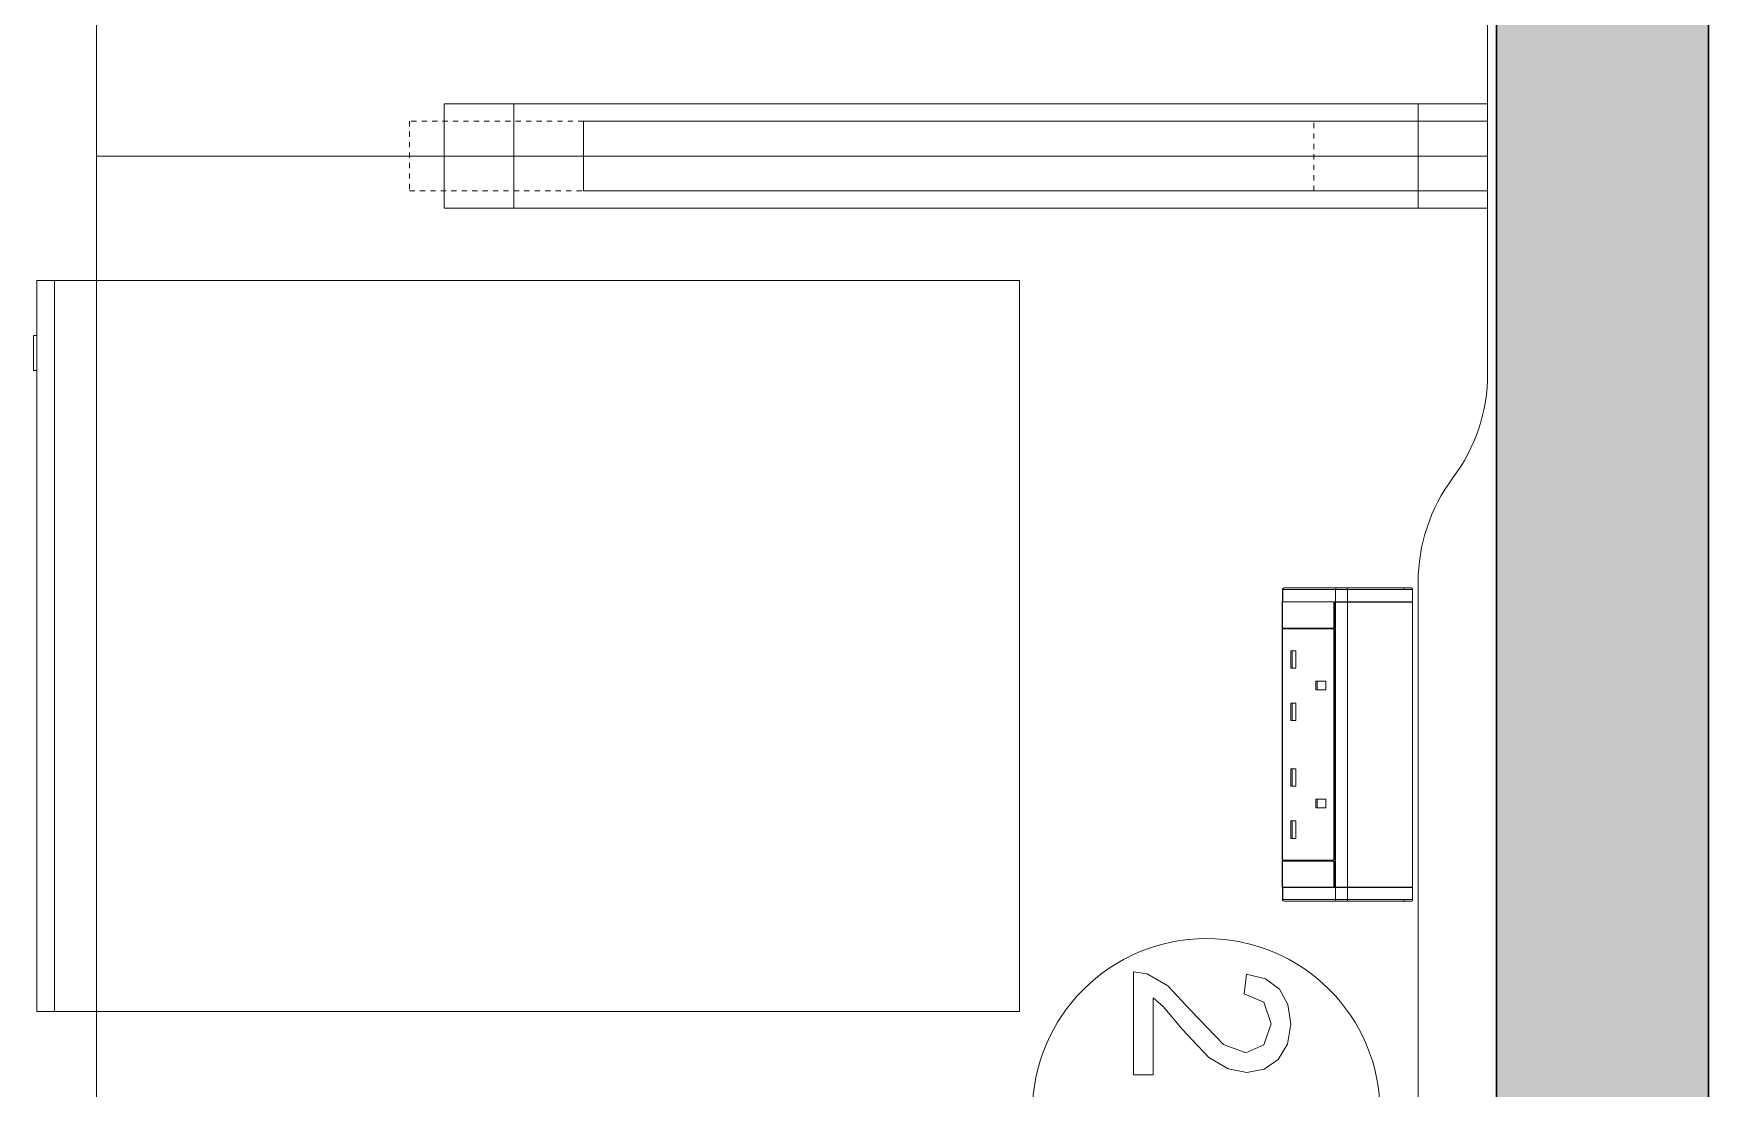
# Model space of a CAD drawing. Header units: millimetres. Extents: x 155927 to 326028, y -36033 to 97293.
# Drawn here: x 171976 to 172939, y 17307 to 17913 of the extents above; entities that cross this region are included whole.
import ezdxf

# ---------------------------------------------------------------- set-up
doc = ezdxf.new("R2010")
doc.units = ezdxf.units.MM
doc.header["$MEASUREMENT"] = 0
doc.linetypes.add('Dash', pattern=[6, 3, -3])
for name, color, linetype, lineweight in [('A-WALL', 7, 'CONTINUOUS', 9), ('A-WALL-PATT', 7, 'CONTINUOUS', 9), ('I-FURN', 8, 'CONTINUOUS', 9), ('I-FURN-HDLN', 8, 'Dash', 9)]:
    doc.layers.add(name, color=color, linetype=linetype, lineweight=lineweight)

msp = doc.modelspace()

# ---------------------------------------------------------------- hatches: boundary and pattern name
at = {"layer": 'A-WALL-PATT'}
msp.add_hatch(color=256, dxfattribs=at).paths.add_polyline_path([(172939.19, 16107.61), (172939.19, 25907.61), (172817.19, 25907.61), (172817.19, 16107.61)], flags=0)

# ---------------------------------------------------------------- linework, layer by layer
at = {"layer": 'A-WALL', "lineweight": 30}
for p, q in [((172939.19, 16229.61), (172939.19, 25785.61)), ((172817.19, 20657.61), (172817.19, 16107.61))]:
    msp.add_line(p, q, dxfattribs=at)
at = {"layer": 'I-FURN'}
for p, q in [((172012.19, 19242.89), (172012.19, 17842.89)), ((172012.19, 17842.89), (172012.19, 19242.89)), ((172812.19, 17842.89), (172812.19, 17966.79)), ((172812.19, 17966.79), (172812.19, 17842.89)), ((172212.19, 17872.89), (172812.19, 17872.89)), ((172252.19, 17872.89), (172212.19, 17872.89)), ((172212.19, 17872.89), (172212.19, 17812.89)), ((172212.19, 17812.89), (172212.19, 17872.89)), ((172772.19, 17872.89), (172252.19, 17872.89)), ((172252.19, 17872.89), (172252.19, 17812.89)), ((172252.19, 17872.89), (172252.19, 17812.89)), ((172812.19, 17872.89), (172772.19, 17872.89)), ((172772.19, 17872.89), (172772.19, 17812.89)), ((172772.19, 17872.89), (172772.19, 17862.89)), ((172812.19, 17872.89), (172812.19, 17862.89)), ((172812.19, 17872.89), (172812.19, 17812.89)), ((172812.19, 17862.89), (172292.19, 17862.89)), ((172292.19, 17862.89), (172292.19, 17822.89)), ((172812.19, 17822.89), (172812.19, 17862.89)), ((172812.19, 17842.89), (172012.19, 17842.89)), ((172012.19, 17842.89), (172012.19, 16442.89)), ((172012.19, 16442.89), (172012.19, 17842.89)), ((172012.19, 17842.89), (172812.19, 17842.89)), ((172012.19, 17842.89), (172812.19, 17842.89)), ((172812.19, 17842.89), (172012.19, 17842.89)), ((172812.19, 17717.89), (172812.19, 17842.89)), ((172812.19, 17842.89), (172812.19, 17717.89)), ((172292.19, 17822.89), (172812.19, 17822.89)), ((172772.19, 17822.89), (172772.19, 17812.89)), ((172812.19, 17822.89), (172812.19, 17812.89)), ((172212.19, 17812.89), (172252.19, 17812.89)), ((172812.19, 17812.89), (172212.19, 17812.89)), ((172252.19, 17812.89), (172772.19, 17812.89)), ((172772.19, 17812.89), (172812.19, 17812.89)), ((171987.94, 17771.33), (171977.94, 17771.33)), ((171977.94, 17771.33), (171977.94, 17351.33)), ((171987.94, 17351.33), (171987.94, 17771.33)), ((172012.19, 17771.33), (171987.94, 17771.33)), ((171987.94, 17771.33), (171987.94, 17351.33)), ((172542.94, 17771.33), (172012.19, 17771.33)), ((172542.94, 17351.33), (172542.94, 17771.33)), ((171977.94, 17739.72), (171975.94, 17739.72)), ((171975.94, 17719.72), (171975.94, 17739.72)), ((171975.94, 17739.72), (171975.94, 17719.72)), ((171975.94, 17719.72), (171977.94, 17719.72)), ((172694.19, 17586.73), (172694.19, 17593.73)), ((172694.37, 17593.73), (172694.19, 17593.73)), ((172694.19, 17586.73), (172694.19, 17593.73)), ((172694.19, 17586.73), (172694.19, 17593.73)), ((172724.65, 17593.73), (172694.37, 17593.73)), ((172694.37, 17593.73), (172694.37, 17586.73)), ((172694.56, 17594.51), (172694.53, 17594.48)), ((172695.19, 17594.73), (172725.47, 17594.73)), ((172695.19, 17594.73), (172725.47, 17594.73)), ((172731.57, 17593.73), (172724.65, 17593.73)), ((172724.65, 17593.73), (172724.65, 17586.73)), ((172764.04, 17594.73), (172725.47, 17594.73)), ((172725.47, 17594.73), (172731.01, 17594.73)), ((172731.01, 17594.73), (172768.03, 17594.73)), ((172769.03, 17593.73), (172731.57, 17593.73)), ((172731.57, 17593.73), (172731.57, 17586.73)), ((172764.04, 17593.73), (172764.04, 17594.73)), ((172768.03, 17594.73), (172764.04, 17594.73)), ((172768.03, 17594.73), (172768.04, 17594.73)), ((172769.03, 17593.73), (172769.03, 17586.73)), ((172769.04, 17593.73), (172769.04, 17586.73)), ((172772.19, 16687.9), (172772.19, 17597.89)), ((172772.19, 17597.89), (172772.19, 16687.9)), ((172693.99, 17586.67), (172693.99, 17571.67)), ((172723.82, 17586.67), (172693.99, 17586.67)), ((172694.37, 17586.73), (172694.19, 17586.73)), ((172694.19, 17422.71), (172694.19, 17586.61)), ((172724.65, 17586.73), (172694.37, 17586.73)), ((172723.82, 17571.67), (172723.82, 17586.67)), ((172723.82, 17586.67), (172726.28, 17586.67)), ((172724.02, 17586.61), (172724.02, 17571.67)), ((172724.65, 17586.61), (172724.02, 17586.61)), ((172731.57, 17586.73), (172724.65, 17586.73)), ((172724.65, 17586.61), (172731.57, 17586.61)), ((172724.65, 17422.71), (172724.65, 17586.61)), ((172769.03, 17586.73), (172731.57, 17586.73)), ((172731.57, 17586.61), (172769.03, 17586.61)), ((172731.57, 17422.71), (172731.57, 17586.61)), ((172769.03, 17422.71), (172769.03, 17586.61)), ((172769.04, 17586.61), (172769.04, 17422.71)), ((172693.99, 17571.67), (172723.82, 17571.67)), ((172693.99, 17571.17), (172693.99, 17438.17)), ((172693.99, 17571.17), (172723.82, 17571.17)), ((172694.37, 17571.67), (172694.37, 17571.17)), ((172723.82, 17438.17), (172723.82, 17571.17)), ((172724.02, 17571.17), (172724.02, 17438.17)), ((172699.02, 17558.56), (172701.89, 17558.56)), ((172699.02, 17548.56), (172699.02, 17558.56)), ((172699.76, 17548.56), (172699.76, 17558.56)), ((172701.89, 17548.56), (172701.89, 17558.56)), ((172699.02, 17548.56), (172701.89, 17548.56)), ((172713.36, 17541.06), (172719.09, 17541.06)), ((172713.36, 17536.06), (172713.36, 17541.06)), ((172714.1, 17536.06), (172714.1, 17541.06)), ((172719.09, 17536.06), (172719.09, 17541.06)), ((172713.36, 17536.06), (172719.09, 17536.06)), ((172699.02, 17528.56), (172701.89, 17528.56)), ((172699.02, 17518.56), (172699.02, 17528.56)), ((172699.76, 17518.56), (172699.76, 17528.56)), ((172701.89, 17518.56), (172701.89, 17528.56)), ((172699.02, 17518.56), (172701.89, 17518.56)), ((172699.02, 17490.78), (172701.89, 17490.78)), ((172699.02, 17480.78), (172699.02, 17490.78)), ((172699.76, 17480.78), (172699.76, 17490.78)), ((172701.89, 17480.78), (172701.89, 17490.78)), ((172699.02, 17480.78), (172701.89, 17480.78)), ((172713.36, 17473.28), (172719.09, 17473.28)), ((172713.36, 17468.28), (172713.36, 17473.28)), ((172719.09, 17468.28), (172713.36, 17468.28)), ((172714.1, 17468.28), (172714.1, 17473.28)), ((172719.09, 17473.28), (172719.09, 17468.28)), ((172699.02, 17460.78), (172701.89, 17460.78)), ((172699.02, 17450.78), (172699.02, 17460.78)), ((172699.76, 17450.78), (172699.76, 17460.78)), ((172701.89, 17450.78), (172701.89, 17460.78)), ((172699.02, 17450.78), (172701.89, 17450.78)), ((172693.99, 17438.17), (172723.82, 17438.17)), ((172723.82, 17437.67), (172693.99, 17437.67)), ((172693.99, 17437.67), (172693.99, 17422.67)), ((172694.37, 17438.17), (172694.37, 17437.67)), ((172723.82, 17422.67), (172723.82, 17437.67)), ((172724.02, 17437.67), (172724.02, 17422.71)), ((172693.99, 17422.67), (172723.82, 17422.67)), ((172694.19, 17415.61), (172694.19, 17422.61)), ((172694.19, 17415.61), (172694.19, 17422.61)), ((172694.19, 17422.61), (172694.19, 17415.61)), ((172694.19, 17422.61), (172694.37, 17422.61)), ((172694.37, 17415.61), (172694.37, 17422.61)), ((172694.37, 17422.61), (172724.65, 17422.61)), ((172724.02, 17422.71), (172724.65, 17422.71)), ((172731.57, 17422.71), (172724.65, 17422.71)), ((172724.65, 17415.61), (172724.65, 17422.61)), ((172724.65, 17422.61), (172731.57, 17422.61)), ((172769.03, 17422.71), (172731.57, 17422.71)), ((172731.57, 17415.61), (172731.57, 17422.61)), ((172731.57, 17422.61), (172769.03, 17422.61)), ((172769.03, 17415.61), (172769.03, 17422.61)), ((172769.04, 17422.61), (172769.04, 17415.61)), ((172694.19, 17415.61), (172694.37, 17415.61)), ((172694.37, 17415.61), (172724.65, 17415.61)), ((172694.53, 17414.86), (172694.56, 17414.84)), ((172725.47, 17414.61), (172695.19, 17414.61)), ((172725.47, 17414.61), (172695.19, 17414.61)), ((172724.65, 17415.61), (172731.57, 17415.61)), ((172725.47, 17414.61), (172764.04, 17414.61)), ((172731.01, 17414.61), (172725.47, 17414.61)), ((172768.03, 17414.61), (172731.01, 17414.61)), ((172731.57, 17415.61), (172769.03, 17415.61)), ((172764.04, 17414.61), (172764.04, 17415.61)), ((172764.04, 17414.61), (172768.03, 17414.61)), ((172616.31, 17372.96), (172608.51, 17374.17)), ((172608.51, 17374.17), (172608.51, 17314.84)), ((172628.3, 17366.09), (172616.31, 17372.96)), ((172673.5, 17372.76), (172672.08, 17361.46)), ((172684.43, 17370.02), (172673.5, 17372.76)), ((172692.41, 17364.09), (172684.43, 17370.02)), ((172619.82, 17314.84), (172619.82, 17359.23)), ((172619.82, 17359.23), (172625.57, 17354.13)), ((172641.4, 17351.94), (172628.3, 17366.09)), ((172672.08, 17361.46), (172683.5, 17356.7)), ((172697.3, 17355.3), (172692.41, 17364.09)), ((171977.94, 17351.33), (171987.94, 17351.33)), ((171987.94, 17351.33), (172012.19, 17351.33)), ((172012.19, 17351.33), (172542.94, 17351.33)), ((172625.57, 17354.13), (172636.44, 17341.13)), ((172660.23, 17332.43), (172641.4, 17351.94)), ((172683.5, 17356.7), (172687.62, 17344.17)), ((172698.93, 17343.93), (172697.3, 17355.3)), ((172636.44, 17341.13), (172651.92, 17324.94)), ((172687.62, 17344.17), (172683.4, 17332.16)), ((172697.12, 17332.48), (172698.93, 17343.93)), ((172673.03, 17327.55), (172660.23, 17332.43)), ((172683.4, 17332.16), (172673.03, 17327.55)), ((172691.69, 17323.7), (172697.12, 17332.48)), ((172651.92, 17324.94), (172663, 17318.26)), ((172683.57, 17318.11), (172691.69, 17323.7)), ((172608.51, 17314.84), (172619.82, 17314.84)), ((172663, 17318.26), (172673.72, 17316.25)), ((172673.72, 17316.25), (172683.57, 17318.11))]:
    msp.add_line(p, q, dxfattribs=at)
at = {"layer": 'I-FURN', "flags": 128}
for points in [[(172694.33, 17594.24), (172694.31, 17594.2), (172694.29, 17594.17), (172694.28, 17594.13), (172694.26, 17594.09), (172694.25, 17594.06), (172694.24, 17594.02), (172694.23, 17593.98), (172694.22, 17593.94), (172694.21, 17593.9), (172694.2, 17593.86), (172694.2, 17593.82), (172694.2, 17593.78), (172694.19, 17593.74), (172694.19, 17593.73)], [(172725.47, 17594.73), (172725.57, 17594.73), (172725.67, 17594.73), (172725.77, 17594.73), (172725.88, 17594.73), (172725.99, 17594.73), (172726.11, 17594.73), (172726.23, 17594.73), (172726.36, 17594.73), (172726.49, 17594.73), (172726.63, 17594.73), (172726.76, 17594.73), (172726.9, 17594.73), (172727.05, 17594.73), (172727.19, 17594.73), (172727.34, 17594.73), (172727.49, 17594.73), (172727.64, 17594.73), (172727.8, 17594.73), (172727.96, 17594.73), (172728.11, 17594.73), (172728.27, 17594.73), (172728.43, 17594.73), (172728.59, 17594.73), (172728.75, 17594.73), (172728.91, 17594.73), (172729.07, 17594.73), (172729.23, 17594.73), (172729.39, 17594.73), (172729.54, 17594.73), (172729.7, 17594.73), (172729.86, 17594.73), (172730.01, 17594.73), (172730.16, 17594.73), (172730.31, 17594.73), (172730.45, 17594.73), (172730.6, 17594.73), (172730.74, 17594.73), (172730.87, 17594.73), (172731.01, 17594.73)], [(172731.01, 17594.73), (172733.79, 17594.73), (172736.49, 17594.73), (172739.1, 17594.73), (172741.62, 17594.73), (172744.05, 17594.73), (172746.38, 17594.73), (172748.61, 17594.73), (172750.74, 17594.73), (172752.75, 17594.73), (172754.65, 17594.73), (172756.44, 17594.73), (172758.11, 17594.73), (172759.66, 17594.73), (172761.09, 17594.73), (172762.39, 17594.73), (172763.56, 17594.73), (172764.61, 17594.73), (172765.52, 17594.73), (172766.3, 17594.73), (172766.95, 17594.73), (172767.46, 17594.73), (172767.84, 17594.73), (172768.03, 17594.73)], [(172768.04, 17594.73), (172768.04, 17594.73), (172768.03, 17594.73), (172768.01, 17594.73), (172767.99, 17594.73), (172767.96, 17594.73), (172767.93, 17594.73), (172767.88, 17594.73), (172767.84, 17594.73), (172767.78, 17594.73), (172767.72, 17594.73), (172767.66, 17594.73), (172767.59, 17594.73), (172767.51, 17594.73), (172767.43, 17594.73), (172767.34, 17594.73), (172767.25, 17594.73), (172767.15, 17594.73), (172767.05, 17594.73), (172766.94, 17594.73), (172766.83, 17594.73), (172766.71, 17594.73), (172766.59, 17594.73), (172766.46, 17594.73), (172766.33, 17594.73), (172766.2, 17594.73), (172766.06, 17594.73), (172765.93, 17594.73), (172765.78, 17594.73), (172765.64, 17594.73), (172765.49, 17594.73), (172765.34, 17594.73), (172765.19, 17594.73), (172765.03, 17594.73), (172764.88, 17594.73), (172764.72, 17594.73), (172764.56, 17594.73), (172764.4, 17594.73), (172764.24, 17594.73), (172764.08, 17594.73), (172764.04, 17594.73)], [(172769.04, 17593.73), (172769.04, 17593.77), (172769.04, 17593.81), (172769.03, 17593.85), (172769.03, 17593.89), (172769.02, 17593.93), (172769.01, 17593.97), (172769, 17594.01), (172768.99, 17594.05), (172768.98, 17594.08), (172768.96, 17594.12), (172768.94, 17594.16), (172768.93, 17594.19), (172768.91, 17594.23), (172768.89, 17594.26), (172768.87, 17594.3), (172768.84, 17594.33), (172768.82, 17594.36), (172768.79, 17594.39), (172768.76, 17594.42), (172768.74, 17594.45), (172768.71, 17594.48), (172768.68, 17594.5), (172768.65, 17594.53), (172768.61, 17594.55), (172768.58, 17594.57), (172768.55, 17594.59), (172768.51, 17594.61), (172768.48, 17594.63), (172768.44, 17594.65), (172768.4, 17594.66), (172768.36, 17594.68), (172768.33, 17594.69), (172768.29, 17594.7), (172768.25, 17594.71), (172768.21, 17594.72), (172768.17, 17594.72), (172768.13, 17594.73), (172768.09, 17594.73), (172768.05, 17594.73), (172768.04, 17594.73)], [(172694.19, 17415.61), (172694.19, 17415.57), (172694.2, 17415.53), (172694.2, 17415.49), (172694.21, 17415.45), (172694.21, 17415.41), (172694.22, 17415.37), (172694.23, 17415.33), (172694.24, 17415.29), (172694.26, 17415.26), (172694.27, 17415.22), (172694.29, 17415.18), (172694.31, 17415.15), (172694.33, 17415.11)], [(172731.01, 17414.61), (172730.87, 17414.61), (172730.74, 17414.61), (172730.6, 17414.61), (172730.45, 17414.61), (172730.31, 17414.61), (172730.16, 17414.61), (172730.01, 17414.61), (172729.86, 17414.61), (172729.7, 17414.61), (172729.54, 17414.61), (172729.39, 17414.61), (172729.23, 17414.61), (172729.07, 17414.61), (172728.91, 17414.61), (172728.75, 17414.61), (172728.59, 17414.61), (172728.43, 17414.61), (172728.27, 17414.61), (172728.11, 17414.61), (172727.96, 17414.61), (172727.8, 17414.61), (172727.64, 17414.61), (172727.49, 17414.61), (172727.34, 17414.61), (172727.19, 17414.61), (172727.05, 17414.61), (172726.9, 17414.61), (172726.76, 17414.61), (172726.62, 17414.61), (172726.49, 17414.61), (172726.36, 17414.61), (172726.23, 17414.61), (172726.11, 17414.61), (172725.99, 17414.61), (172725.88, 17414.61), (172725.77, 17414.61), (172725.67, 17414.61), (172725.57, 17414.61), (172725.47, 17414.61)], [(172768.03, 17414.61), (172767.75, 17414.61), (172767.34, 17414.61), (172766.79, 17414.61), (172766.11, 17414.61), (172765.29, 17414.61), (172764.34, 17414.61), (172763.26, 17414.61), (172762.05, 17414.61), (172760.72, 17414.61), (172759.26, 17414.61), (172757.68, 17414.61), (172755.98, 17414.61), (172754.16, 17414.61), (172752.22, 17414.61), (172750.18, 17414.61), (172748.03, 17414.61), (172745.77, 17414.61), (172743.41, 17414.61), (172740.96, 17414.61), (172738.41, 17414.61), (172735.77, 17414.61), (172733.05, 17414.61), (172731.01, 17414.61)], [(172764.04, 17414.61), (172764.2, 17414.61), (172764.36, 17414.61), (172764.52, 17414.61), (172764.68, 17414.61), (172764.83, 17414.61), (172764.99, 17414.61), (172765.15, 17414.61), (172765.3, 17414.61), (172765.45, 17414.61), (172765.6, 17414.61), (172765.74, 17414.61), (172765.89, 17414.61), (172766.03, 17414.61), (172766.16, 17414.61), (172766.3, 17414.61), (172766.43, 17414.61), (172766.56, 17414.61), (172766.68, 17414.61), (172766.8, 17414.61), (172766.91, 17414.61), (172767.02, 17414.61), (172767.12, 17414.61), (172767.22, 17414.61), (172767.32, 17414.61), (172767.41, 17414.61), (172767.49, 17414.61), (172767.57, 17414.61), (172767.64, 17414.61), (172767.71, 17414.61), (172767.77, 17414.61), (172767.82, 17414.61), (172767.87, 17414.61), (172767.91, 17414.61), (172767.95, 17414.61), (172767.98, 17414.61), (172768.01, 17414.61), (172768.02, 17414.61), (172768.03, 17414.61), (172768.04, 17414.61)], [(172768.04, 17414.61), (172768.04, 17414.61), (172768.03, 17414.61)], [(172768.04, 17414.61), (172768.08, 17414.61), (172768.12, 17414.61), (172768.16, 17414.62), (172768.2, 17414.62), (172768.24, 17414.63), (172768.28, 17414.64), (172768.32, 17414.65), (172768.35, 17414.66), (172768.39, 17414.67), (172768.43, 17414.69), (172768.47, 17414.7), (172768.5, 17414.72), (172768.54, 17414.74), (172768.57, 17414.76), (172768.6, 17414.78), (172768.64, 17414.81), (172768.67, 17414.83), (172768.7, 17414.86), (172768.73, 17414.88), (172768.76, 17414.91), (172768.78, 17414.94), (172768.81, 17414.97), (172768.84, 17415), (172768.86, 17415.04), (172768.88, 17415.07), (172768.9, 17415.1), (172768.92, 17415.14), (172768.94, 17415.17), (172768.96, 17415.21), (172768.97, 17415.25), (172768.99, 17415.28), (172769, 17415.32), (172769.01, 17415.36), (172769.02, 17415.4), (172769.03, 17415.44), (172769.03, 17415.48), (172769.04, 17415.52), (172769.04, 17415.56), (172769.04, 17415.6), (172769.04, 17415.61)]]:
    msp.add_lwpolyline(points, dxfattribs=at)
at = {"layer": 'I-FURN'}
for centre, start, end in [((172712.19, 17717.89), 323.1301, 0), ((172712.19, 17717.89), 323.1301, 0), ((172872.19, 17597.89), 143.1301, 180), ((172872.19, 17597.89), 143.1301, 180), ((172650.39, 17293.23), 90, 270), ((172650.39, 17293.23), 270, 90)]:
    msp.add_arc(centre, 100, start, end, dxfattribs=at)
at = {"layer": 'I-FURN', "extrusion": (0, 0, -1)}
for centre, major_axis, ratio, start_param, end_param in [((172695.19, 17593.73), (0, 1), 0.819152, 4.712389, 6.283185), ((172725.47, 17593.73), (0, 1), 0.819152, 4.712389, 6.283185), ((172731.01, 17593.73), (0, 1), 0.56467, 0, 1.570796), ((172768.03, 17593.73), (0, 1), 0.998113, 0, 1.570796), ((172695.19, 17415.61), (0, -1), 0.819152, 0, 1.570796), ((172725.47, 17415.61), (0, 1), 0.819152, 3.141593, 4.712389), ((172731.01, 17415.61), (0, 1), 0.56467, 1.570796, 3.141593), ((172768.03, 17415.61), (0, 1), 0.998113, 1.570796, 3.141593)]:
    msp.add_ellipse(centre, major_axis=major_axis, ratio=ratio, start_param=start_param, end_param=end_param, dxfattribs=at)
at = {"layer": 'I-FURN-HDLN'}
for p, q in [((172192.19, 17862.89), (172192.19, 17822.89)), ((172712.19, 17862.89), (172192.19, 17862.89)), ((172712.19, 17822.89), (172712.19, 17862.89)), ((172192.19, 17822.89), (172712.19, 17822.89))]:
    msp.add_line(p, q, dxfattribs=at)

doc.saveas('drawing.dxf')
